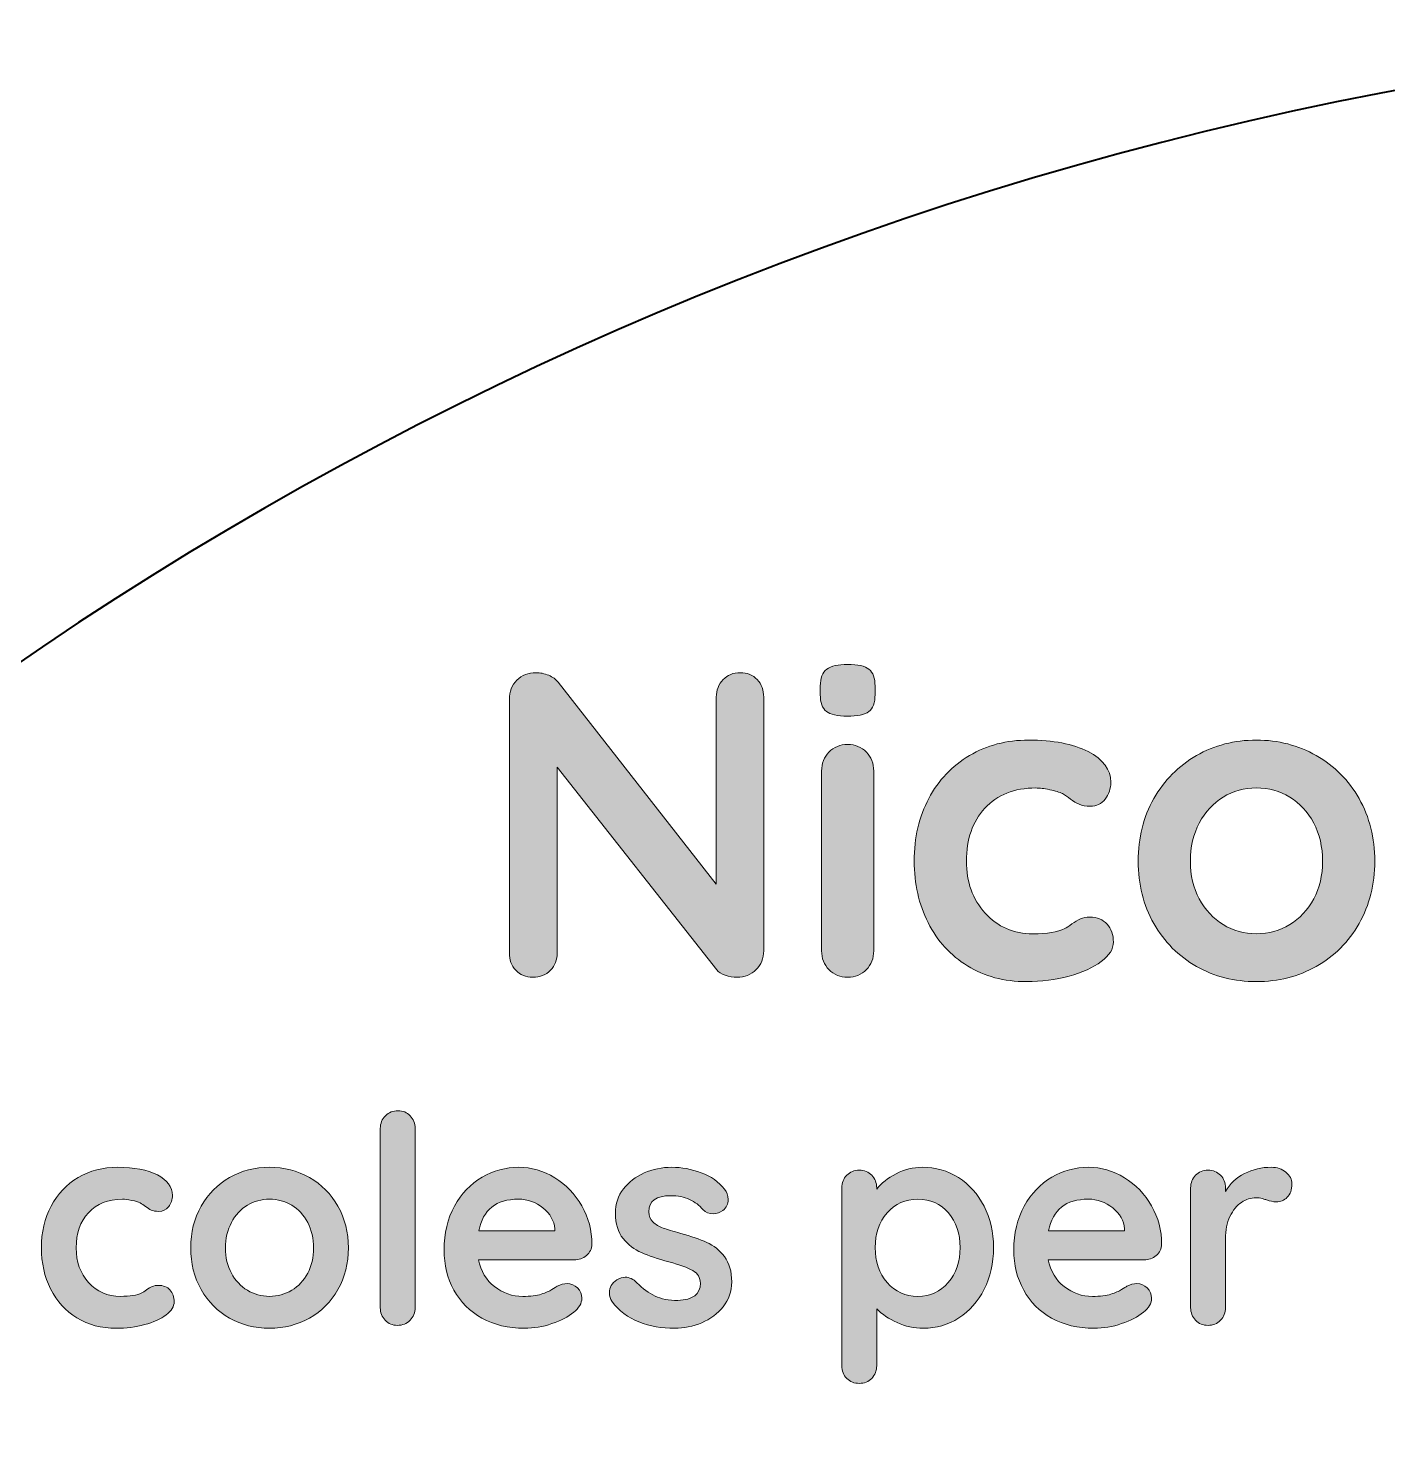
# Model space of a CAD drawing. Header units: inches. Extents: x 8 to 202, y -198 to -4.
# Drawn here: x 50.25 to 86.64, y -42.03 to -4.12 of the extents above; entities that cross this region are included whole.
import ezdxf

# ---------------------------------------------------------------- set-up
doc = ezdxf.new("R2010")
doc.units = ezdxf.units.IN
doc.header["$MEASUREMENT"] = 0
doc.layers.add('Layer 1', color=7, linetype='Continuous')
doc.layers.add('Layer 2', color=7, linetype='Continuous')

# ---------------------------------------------------------------- blocks, each defined once
blk = doc.blocks.new('block 6')
at = {"layer": 'Layer 2', "true_color": 0xffffff}
h = blk.add_hatch(color=7, dxfattribs=at)
h.dxf.hatch_style = 2
edge = h.paths.add_edge_path()
edge.add_spline(control_points=[(71.616, -22.39), (71.508, -22.305), (71.453, -22.153), (71.453, -21.936), (71.453, -21.936), (71.453, -21.715), (71.453, -21.715), (71.453, -21.497), (71.512, -21.346), (71.628, -21.261), (71.744, -21.175), (71.931, -21.133), (72.187, -21.133), (72.458, -21.133), (72.648, -21.175), (72.757, -21.261), (72.866, -21.346), (72.92, -21.497), (72.92, -21.715), (72.92, -21.715), (72.92, -21.936), (72.92, -21.936), (72.92, -22.161), (72.864, -22.314), (72.751, -22.396), (72.639, -22.477), (72.447, -22.518), (72.175, -22.518), (71.911, -22.518), (71.725, -22.475), (71.616, -22.39)], knot_values=[0, 0, 0, 0, 1, 1, 1, 2, 2, 2, 3, 3, 3, 4, 4, 4, 5, 5, 5, 6, 6, 6, 7, 7, 7, 8, 8, 8, 9, 9, 9, 10, 10, 10, 10], degree=3, periodic=1)
edge = h.paths.add_edge_path()
edge.add_spline(control_points=[(72.687, -29.299), (72.555, -29.435), (72.389, -29.503), (72.187, -29.503), (71.985, -29.503), (71.818, -29.435), (71.686, -29.299), (71.554, -29.164), (71.488, -28.995), (71.488, -28.793), (71.488, -28.793), (71.488, -23.985), (71.488, -23.985), (71.488, -23.783), (71.554, -23.614), (71.686, -23.478), (71.818, -23.343), (71.985, -23.275), (72.187, -23.275), (72.389, -23.275), (72.555, -23.343), (72.687, -23.478), (72.819, -23.614), (72.885, -23.783), (72.885, -23.985), (72.885, -23.985), (72.885, -28.793), (72.885, -28.793), (72.885, -28.995), (72.819, -29.164), (72.687, -29.299)], knot_values=[0, 0, 0, 0, 1, 1, 1, 2, 2, 2, 3, 3, 3, 4, 4, 4, 5, 5, 5, 6, 6, 6, 7, 7, 7, 8, 8, 8, 9, 9, 9, 10, 10, 10, 10], degree=3, periodic=1)
h = blk.add_hatch(color=7, dxfattribs=at)
h.dxf.hatch_style = 2
edge = h.paths.add_edge_path()
edge.add_spline(control_points=[(69.766, -21.54), (69.882, -21.664), (69.94, -21.82), (69.94, -22.006), (69.94, -22.006), (69.94, -28.793), (69.94, -28.793), (69.94, -28.995), (69.872, -29.164), (69.736, -29.299), (69.601, -29.435), (69.432, -29.503), (69.23, -29.503), (69.121, -29.503), (69.015, -29.486), (68.91, -29.451), (68.805, -29.416), (68.729, -29.367), (68.683, -29.305), (68.683, -29.305), (64.41, -23.88), (64.41, -23.88), (64.41, -23.88), (64.41, -28.851), (64.41, -28.851), (64.41, -29.037), (64.35, -29.193), (64.23, -29.317), (64.109, -29.441), (63.952, -29.503), (63.758, -29.503), (63.572, -29.503), (63.421, -29.441), (63.304, -29.317), (63.188, -29.193), (63.13, -29.037), (63.13, -28.851), (63.13, -28.851), (63.13, -22.064), (63.13, -22.064), (63.13, -21.862), (63.198, -21.693), (63.334, -21.558), (63.469, -21.422), (63.638, -21.354), (63.84, -21.354), (63.956, -21.354), (64.071, -21.377), (64.183, -21.424), (64.296, -21.47), (64.379, -21.532), (64.434, -21.61), (64.434, -21.61), (68.671, -27.012), (68.671, -27.012), (68.671, -27.012), (68.671, -22.006), (68.671, -22.006), (68.671, -21.82), (68.731, -21.664), (68.852, -21.54), (68.972, -21.416), (69.125, -21.354), (69.312, -21.354), (69.498, -21.354), (69.649, -21.416), (69.766, -21.54)], knot_values=[0, 0, 0, 0, 1, 1, 1, 2, 2, 2, 3, 3, 3, 4, 4, 4, 5, 5, 5, 6, 6, 6, 7, 7, 7, 8, 8, 8, 9, 9, 9, 10, 10, 10, 11, 11, 11, 12, 12, 12, 13, 13, 13, 14, 14, 14, 15, 15, 15, 16, 16, 16, 17, 17, 17, 18, 18, 18, 19, 19, 19, 20, 20, 20, 21, 21, 21, 22, 22, 22, 22], degree=3, periodic=1)
h = blk.add_hatch(color=7, dxfattribs=at)
h.dxf.hatch_style = 2
edge = h.paths.add_edge_path()
edge.add_spline(control_points=[(78.624, -23.467), (79.028, -23.672), (79.23, -23.946), (79.23, -24.287), (79.23, -24.458), (79.179, -24.608), (79.079, -24.736), (78.978, -24.864), (78.846, -24.928), (78.683, -24.928), (78.559, -24.928), (78.458, -24.91), (78.38, -24.875), (78.302, -24.841), (78.227, -24.794), (78.153, -24.736), (78.079, -24.677), (78.007, -24.629), (77.938, -24.59), (77.86, -24.551), (77.745, -24.517), (77.594, -24.485), (77.443, -24.454), (77.321, -24.439), (77.227, -24.439), (76.645, -24.439), (76.189, -24.619), (75.86, -24.98), (75.53, -25.341), (75.365, -25.813), (75.365, -26.395), (75.365, -26.953), (75.532, -27.417), (75.865, -27.786), (76.199, -28.155), (76.626, -28.339), (77.146, -28.339), (77.526, -28.339), (77.81, -28.292), (77.996, -28.199), (78.042, -28.176), (78.107, -28.135), (78.188, -28.077), (78.269, -28.019), (78.345, -27.974), (78.415, -27.943), (78.485, -27.912), (78.57, -27.896), (78.671, -27.896), (78.865, -27.896), (79.018, -27.959), (79.131, -28.083), (79.243, -28.207), (79.3, -28.366), (79.3, -28.56), (79.3, -28.746), (79.191, -28.921), (78.974, -29.084), (78.756, -29.247), (78.469, -29.377), (78.112, -29.474), (77.755, -29.571), (77.375, -29.619), (76.971, -29.619), (76.374, -29.619), (75.848, -29.48), (75.394, -29.2), (74.94, -28.921), (74.589, -28.535), (74.34, -28.042), (74.092, -27.549), (73.968, -27), (73.968, -26.395), (73.968, -25.766), (74.098, -25.207), (74.358, -24.718), (74.618, -24.229), (74.981, -23.847), (75.446, -23.572), (75.912, -23.296), (76.44, -23.158), (77.03, -23.158), (77.689, -23.158), (78.221, -23.261), (78.624, -23.467)], knot_values=[0, 0, 0, 0, 1, 1, 1, 2, 2, 2, 3, 3, 3, 4, 4, 4, 5, 5, 5, 6, 6, 6, 7, 7, 7, 8, 8, 8, 9, 9, 9, 10, 10, 10, 11, 11, 11, 12, 12, 12, 13, 13, 13, 14, 14, 14, 15, 15, 15, 16, 16, 16, 17, 17, 17, 18, 18, 18, 19, 19, 19, 20, 20, 20, 21, 21, 21, 22, 22, 22, 23, 23, 23, 24, 24, 24, 25, 25, 25, 26, 26, 26, 27, 27, 27, 28, 28, 28, 28], degree=3, periodic=1)
h = blk.add_hatch(color=7, dxfattribs=at)
h.dxf.hatch_style = 2
edge = h.paths.add_edge_path()
edge.add_spline(control_points=[(85.877, -28.065), (85.598, -28.558), (85.215, -28.94), (84.731, -29.212), (84.246, -29.484), (83.712, -29.619), (83.13, -29.619), (82.54, -29.619), (82.004, -29.484), (81.523, -29.212), (81.042, -28.94), (80.662, -28.558), (80.382, -28.065), (80.103, -27.572), (79.963, -27.016), (79.963, -26.395), (79.963, -25.774), (80.103, -25.217), (80.382, -24.724), (80.662, -24.231), (81.042, -23.847), (81.523, -23.572), (82.004, -23.296), (82.54, -23.158), (83.13, -23.158), (83.712, -23.158), (84.246, -23.296), (84.731, -23.572), (85.215, -23.847), (85.598, -24.231), (85.877, -24.724), (86.157, -25.217), (86.296, -25.774), (86.296, -26.395), (86.296, -27.016), (86.157, -27.572), (85.877, -28.065)], knot_values=[0, 0, 0, 0, 1, 1, 1, 2, 2, 2, 3, 3, 3, 4, 4, 4, 5, 5, 5, 6, 6, 6, 7, 7, 7, 8, 8, 8, 9, 9, 9, 10, 10, 10, 11, 11, 11, 12, 12, 12, 12], degree=3, periodic=1)
edge = h.paths.add_edge_path()
edge.add_spline(control_points=[(84.661, -25.376), (84.502, -25.077), (84.288, -24.846), (84.02, -24.683), (83.753, -24.52), (83.456, -24.439), (83.13, -24.439), (82.804, -24.439), (82.507, -24.52), (82.239, -24.683), (81.972, -24.846), (81.758, -25.077), (81.599, -25.376), (81.44, -25.675), (81.36, -26.014), (81.36, -26.395), (81.36, -26.775), (81.44, -27.113), (81.599, -27.407), (81.758, -27.703), (81.972, -27.931), (82.239, -28.094), (82.507, -28.257), (82.804, -28.339), (83.13, -28.339), (83.456, -28.339), (83.753, -28.257), (84.02, -28.094), (84.288, -27.931), (84.502, -27.703), (84.661, -27.407), (84.82, -27.113), (84.899, -26.775), (84.899, -26.395), (84.899, -26.014), (84.82, -25.675), (84.661, -25.376)], knot_values=[0, 0, 0, 0, 1, 1, 1, 2, 2, 2, 3, 3, 3, 4, 4, 4, 5, 5, 5, 6, 6, 6, 7, 7, 7, 8, 8, 8, 9, 9, 9, 10, 10, 10, 11, 11, 11, 12, 12, 12, 12], degree=3, periodic=1)
h = blk.add_hatch(color=7, dxfattribs=at)
h.dxf.hatch_style = 2
edge = h.paths.add_edge_path()
edge.add_spline(control_points=[(60.472, -38.68), (60.381, -38.771), (60.269, -38.816), (60.134, -38.816), (60.005, -38.816), (59.896, -38.771), (59.808, -38.68), (59.72, -38.59), (59.676, -38.477), (59.676, -38.343), (59.676, -38.343), (59.676, -33.546), (59.676, -33.546), (59.676, -33.412), (59.721, -33.299), (59.812, -33.209), (59.902, -33.118), (60.015, -33.073), (60.15, -33.073), (60.279, -33.073), (60.388, -33.118), (60.476, -33.209), (60.563, -33.299), (60.607, -33.412), (60.607, -33.546), (60.607, -33.546), (60.607, -38.343), (60.607, -38.343), (60.607, -38.477), (60.562, -38.59), (60.472, -38.68)], knot_values=[0, 0, 0, 0, 1, 1, 1, 2, 2, 2, 3, 3, 3, 4, 4, 4, 5, 5, 5, 6, 6, 6, 7, 7, 7, 8, 8, 8, 9, 9, 9, 10, 10, 10, 10], degree=3, periodic=1)
h = blk.add_hatch(color=7, dxfattribs=at)
h.dxf.hatch_style = 2
edge = h.paths.add_edge_path()
edge.add_spline(control_points=[(53.708, -34.792), (53.977, -34.929), (54.111, -35.112), (54.111, -35.339), (54.111, -35.453), (54.078, -35.553), (54.011, -35.638), (53.943, -35.723), (53.855, -35.766), (53.747, -35.766), (53.664, -35.766), (53.597, -35.754), (53.545, -35.731), (53.493, -35.708), (53.443, -35.677), (53.394, -35.638), (53.344, -35.599), (53.296, -35.567), (53.25, -35.541), (53.198, -35.515), (53.122, -35.492), (53.021, -35.471), (52.92, -35.451), (52.839, -35.44), (52.777, -35.44), (52.389, -35.44), (52.085, -35.56), (51.865, -35.801), (51.645, -36.042), (51.535, -36.356), (51.535, -36.744), (51.535, -37.117), (51.646, -37.426), (51.868, -37.671), (52.091, -37.917), (52.376, -38.04), (52.722, -38.04), (52.976, -38.04), (53.165, -38.009), (53.289, -37.947), (53.32, -37.932), (53.362, -37.904), (53.417, -37.866), (53.471, -37.827), (53.522, -37.797), (53.568, -37.776), (53.615, -37.756), (53.672, -37.745), (53.739, -37.745), (53.868, -37.745), (53.971, -37.787), (54.045, -37.869), (54.12, -37.952), (54.158, -38.058), (54.158, -38.188), (54.158, -38.312), (54.086, -38.428), (53.941, -38.537), (53.796, -38.646), (53.604, -38.732), (53.366, -38.797), (53.128, -38.862), (52.875, -38.894), (52.606, -38.894), (52.207, -38.894), (51.857, -38.801), (51.554, -38.615), (51.251, -38.428), (51.017, -38.171), (50.852, -37.842), (50.686, -37.514), (50.603, -37.148), (50.603, -36.744), (50.603, -36.325), (50.69, -35.952), (50.863, -35.626), (51.037, -35.301), (51.279, -35.046), (51.589, -34.862), (51.9, -34.678), (52.251, -34.586), (52.645, -34.586), (53.084, -34.586), (53.439, -34.655), (53.708, -34.792)], knot_values=[0, 0, 0, 0, 1, 1, 1, 2, 2, 2, 3, 3, 3, 4, 4, 4, 5, 5, 5, 6, 6, 6, 7, 7, 7, 8, 8, 8, 9, 9, 9, 10, 10, 10, 11, 11, 11, 12, 12, 12, 13, 13, 13, 14, 14, 14, 15, 15, 15, 16, 16, 16, 17, 17, 17, 18, 18, 18, 19, 19, 19, 20, 20, 20, 21, 21, 21, 22, 22, 22, 23, 23, 23, 24, 24, 24, 25, 25, 25, 26, 26, 26, 27, 27, 27, 28, 28, 28, 28], degree=3, periodic=1)
h = blk.add_hatch(color=7, dxfattribs=at)
h.dxf.hatch_style = 2
edge = h.paths.add_edge_path()
edge.add_spline(control_points=[(58.543, -37.858), (58.357, -38.186), (58.102, -38.441), (57.779, -38.622), (57.455, -38.803), (57.1, -38.894), (56.711, -38.894), (56.318, -38.894), (55.961, -38.803), (55.64, -38.622), (55.32, -38.441), (55.066, -38.186), (54.88, -37.858), (54.694, -37.529), (54.6, -37.158), (54.6, -36.744), (54.6, -36.33), (54.694, -35.959), (54.88, -35.63), (55.066, -35.302), (55.32, -35.046), (55.64, -34.862), (55.961, -34.678), (56.318, -34.586), (56.711, -34.586), (57.1, -34.586), (57.455, -34.678), (57.779, -34.862), (58.102, -35.046), (58.357, -35.302), (58.543, -35.63), (58.729, -35.959), (58.822, -36.33), (58.822, -36.744), (58.822, -37.158), (58.729, -37.529), (58.543, -37.858)], knot_values=[0, 0, 0, 0, 1, 1, 1, 2, 2, 2, 3, 3, 3, 4, 4, 4, 5, 5, 5, 6, 6, 6, 7, 7, 7, 8, 8, 8, 9, 9, 9, 10, 10, 10, 11, 11, 11, 12, 12, 12, 12], degree=3, periodic=1)
edge = h.paths.add_edge_path()
edge.add_spline(control_points=[(57.732, -36.065), (57.626, -35.866), (57.484, -35.712), (57.305, -35.603), (57.127, -35.494), (56.929, -35.44), (56.711, -35.44), (56.494, -35.44), (56.296, -35.494), (56.118, -35.603), (55.939, -35.712), (55.797, -35.866), (55.691, -36.065), (55.585, -36.264), (55.532, -36.491), (55.532, -36.744), (55.532, -36.998), (55.585, -37.223), (55.691, -37.419), (55.797, -37.616), (55.939, -37.768), (56.118, -37.877), (56.296, -37.986), (56.494, -38.04), (56.711, -38.04), (56.929, -38.04), (57.127, -37.986), (57.305, -37.877), (57.484, -37.768), (57.626, -37.616), (57.732, -37.419), (57.838, -37.223), (57.891, -36.998), (57.891, -36.744), (57.891, -36.491), (57.838, -36.264), (57.732, -36.065)], knot_values=[0, 0, 0, 0, 1, 1, 1, 2, 2, 2, 3, 3, 3, 4, 4, 4, 5, 5, 5, 6, 6, 6, 7, 7, 7, 8, 8, 8, 9, 9, 9, 10, 10, 10, 11, 11, 11, 12, 12, 12, 12], degree=3, periodic=1)
h = blk.add_hatch(color=7, dxfattribs=at)
h.dxf.hatch_style = 2
edge = h.paths.add_edge_path()
edge.add_spline(control_points=[(65.194, -36.946), (65.101, -37.023), (64.993, -37.062), (64.868, -37.062), (64.868, -37.062), (62.307, -37.062), (62.307, -37.062), (62.369, -37.368), (62.512, -37.607), (62.734, -37.78), (62.957, -37.954), (63.208, -38.04), (63.487, -38.04), (63.699, -38.04), (63.864, -38.021), (63.984, -37.982), (64.103, -37.943), (64.197, -37.902), (64.267, -37.858), (64.337, -37.814), (64.385, -37.784), (64.411, -37.768), (64.504, -37.722), (64.592, -37.699), (64.674, -37.699), (64.783, -37.699), (64.876, -37.737), (64.954, -37.815), (65.031, -37.893), (65.07, -37.983), (65.07, -38.087), (65.07, -38.226), (64.998, -38.353), (64.853, -38.467), (64.708, -38.586), (64.514, -38.687), (64.271, -38.77), (64.028, -38.852), (63.782, -38.894), (63.533, -38.894), (63.099, -38.894), (62.72, -38.803), (62.397, -38.622), (62.073, -38.441), (61.823, -38.191), (61.648, -37.873), (61.472, -37.555), (61.384, -37.197), (61.384, -36.798), (61.384, -36.353), (61.477, -35.963), (61.663, -35.626), (61.849, -35.29), (62.095, -35.033), (62.4, -34.854), (62.706, -34.676), (63.032, -34.586), (63.378, -34.586), (63.72, -34.586), (64.042, -34.68), (64.345, -34.866), (64.647, -35.052), (64.889, -35.303), (65.07, -35.619), (65.251, -35.934), (65.342, -36.276), (65.342, -36.643), (65.337, -36.767), (65.287, -36.868), (65.194, -36.946)], knot_values=[0, 0, 0, 0, 1, 1, 1, 2, 2, 2, 3, 3, 3, 4, 4, 4, 5, 5, 5, 6, 6, 6, 7, 7, 7, 8, 8, 8, 9, 9, 9, 10, 10, 10, 11, 11, 11, 12, 12, 12, 13, 13, 13, 14, 14, 14, 15, 15, 15, 16, 16, 16, 17, 17, 17, 18, 18, 18, 19, 19, 19, 20, 20, 20, 21, 21, 21, 22, 22, 22, 23, 23, 23, 23], degree=3, periodic=1)
edge = h.paths.add_edge_path()
edge.add_spline(control_points=[(62.315, -36.286), (62.315, -36.286), (64.348, -36.286), (64.348, -36.286), (64.348, -36.286), (64.348, -36.232), (64.348, -36.232), (64.328, -36.015), (64.222, -35.828), (64.03, -35.673), (63.839, -35.518), (63.621, -35.44), (63.378, -35.44), (62.778, -35.44), (62.424, -35.722), (62.315, -36.286)], knot_values=[0, 0, 0, 0, 1, 1, 1, 2, 2, 2, 3, 3, 3, 4, 4, 4, 5, 5, 5, 5], degree=3, periodic=1)
h = blk.add_hatch(color=7, dxfattribs=at)
h.dxf.hatch_style = 2
edge = h.paths.add_edge_path()
edge.add_spline(control_points=[(65.807, -37.939), (65.807, -37.805), (65.875, -37.691), (66.009, -37.598), (66.082, -37.551), (66.157, -37.528), (66.234, -37.528), (66.343, -37.528), (66.446, -37.577), (66.545, -37.675), (66.7, -37.836), (66.862, -37.955), (67.03, -38.032), (67.198, -38.11), (67.401, -38.149), (67.639, -38.149), (68.043, -38.133), (68.244, -37.981), (68.244, -37.691), (68.244, -37.541), (68.176, -37.427), (68.039, -37.349), (67.902, -37.272), (67.688, -37.194), (67.398, -37.117), (67.098, -37.034), (66.854, -36.951), (66.665, -36.868), (66.476, -36.786), (66.313, -36.66), (66.176, -36.492), (66.039, -36.324), (65.97, -36.097), (65.97, -35.813), (65.97, -35.564), (66.041, -35.348), (66.184, -35.165), (66.326, -34.981), (66.512, -34.839), (66.743, -34.738), (66.973, -34.637), (67.217, -34.586), (67.476, -34.586), (67.74, -34.586), (68.004, -34.636), (68.268, -34.734), (68.532, -34.832), (68.738, -34.977), (68.889, -35.169), (68.956, -35.251), (68.989, -35.344), (68.989, -35.448), (68.989, -35.567), (68.94, -35.665), (68.842, -35.743), (68.769, -35.8), (68.687, -35.828), (68.594, -35.828), (68.48, -35.828), (68.387, -35.792), (68.314, -35.72), (68.221, -35.606), (68.101, -35.515), (67.953, -35.448), (67.806, -35.381), (67.639, -35.347), (67.453, -35.347), (67.059, -35.347), (66.863, -35.489), (66.863, -35.774), (66.863, -35.888), (66.899, -35.98), (66.972, -36.049), (67.044, -36.119), (67.136, -36.174), (67.247, -36.212), (67.358, -36.251), (67.515, -36.299), (67.717, -36.356), (67.996, -36.434), (68.229, -36.514), (68.415, -36.597), (68.601, -36.679), (68.759, -36.806), (68.889, -36.977), (69.018, -37.148), (69.083, -37.373), (69.083, -37.652), (69.083, -37.906), (69.008, -38.127), (68.857, -38.316), (68.707, -38.505), (68.515, -38.648), (68.279, -38.746), (68.044, -38.845), (67.802, -38.894), (67.554, -38.894), (67.212, -38.894), (66.894, -38.837), (66.599, -38.723), (66.304, -38.609), (66.063, -38.426), (65.877, -38.172), (65.831, -38.11), (65.807, -38.032), (65.807, -37.939)], knot_values=[0, 0, 0, 0, 1, 1, 1, 2, 2, 2, 3, 3, 3, 4, 4, 4, 5, 5, 5, 6, 6, 6, 7, 7, 7, 8, 8, 8, 9, 9, 9, 10, 10, 10, 11, 11, 11, 12, 12, 12, 13, 13, 13, 14, 14, 14, 15, 15, 15, 16, 16, 16, 17, 17, 17, 18, 18, 18, 19, 19, 19, 20, 20, 20, 21, 21, 21, 22, 22, 22, 23, 23, 23, 24, 24, 24, 25, 25, 25, 26, 26, 26, 27, 27, 27, 28, 28, 28, 29, 29, 29, 30, 30, 30, 31, 31, 31, 32, 32, 32, 33, 33, 33, 34, 34, 34, 35, 35, 35, 35], degree=3, periodic=1)
h = blk.add_hatch(color=7, dxfattribs=at)
h.dxf.hatch_style = 2
edge = h.paths.add_edge_path()
edge.add_spline(control_points=[(75.152, -34.862), (75.442, -35.046), (75.67, -35.301), (75.839, -35.626), (76.007, -35.952), (76.091, -36.322), (76.091, -36.736), (76.091, -37.15), (76.008, -37.521), (75.843, -37.85), (75.677, -38.179), (75.451, -38.435), (75.164, -38.618), (74.876, -38.802), (74.559, -38.894), (74.213, -38.894), (73.964, -38.894), (73.73, -38.843), (73.51, -38.743), (73.29, -38.642), (73.108, -38.519), (72.963, -38.374), (72.963, -38.374), (72.963, -39.895), (72.963, -39.895), (72.963, -40.03), (72.919, -40.142), (72.831, -40.233), (72.743, -40.323), (72.632, -40.368), (72.498, -40.368), (72.363, -40.368), (72.252, -40.324), (72.164, -40.236), (72.076, -40.148), (72.032, -40.035), (72.032, -39.895), (72.032, -39.895), (72.032, -35.137), (72.032, -35.137), (72.032, -35.003), (72.076, -34.89), (72.164, -34.8), (72.252, -34.709), (72.363, -34.664), (72.498, -34.664), (72.632, -34.664), (72.743, -34.709), (72.831, -34.8), (72.919, -34.89), (72.963, -35.003), (72.963, -35.137), (72.963, -35.137), (72.963, -35.169), (72.963, -35.169), (73.087, -35.013), (73.261, -34.877), (73.483, -34.761), (73.706, -34.645), (73.938, -34.586), (74.182, -34.586), (74.539, -34.586), (74.862, -34.678), (75.152, -34.862)], knot_values=[0, 0, 0, 0, 1, 1, 1, 2, 2, 2, 3, 3, 3, 4, 4, 4, 5, 5, 5, 6, 6, 6, 7, 7, 7, 8, 8, 8, 9, 9, 9, 10, 10, 10, 11, 11, 11, 12, 12, 12, 13, 13, 13, 14, 14, 14, 15, 15, 15, 16, 16, 16, 17, 17, 17, 18, 18, 18, 19, 19, 19, 20, 20, 20, 21, 21, 21, 21], degree=3, periodic=1)
edge = h.paths.add_edge_path()
edge.add_spline(control_points=[(74.88, -37.668), (75.092, -37.419), (75.198, -37.109), (75.198, -36.736), (75.198, -36.364), (75.094, -36.055), (74.884, -35.809), (74.675, -35.563), (74.402, -35.44), (74.065, -35.44), (73.729, -35.44), (73.455, -35.563), (73.243, -35.809), (73.03, -36.055), (72.924, -36.364), (72.924, -36.736), (72.924, -37.109), (73.03, -37.419), (73.243, -37.668), (73.455, -37.916), (73.729, -38.04), (74.065, -38.04), (74.396, -38.04), (74.668, -37.916), (74.88, -37.668)], knot_values=[0, 0, 0, 0, 1, 1, 1, 2, 2, 2, 3, 3, 3, 4, 4, 4, 5, 5, 5, 6, 6, 6, 7, 7, 7, 8, 8, 8, 8], degree=3, periodic=1)
h = blk.add_hatch(color=7, dxfattribs=at)
h.dxf.hatch_style = 2
edge = h.paths.add_edge_path()
edge.add_spline(control_points=[(80.445, -36.946), (80.352, -37.023), (80.243, -37.062), (80.119, -37.062), (80.119, -37.062), (77.558, -37.062), (77.558, -37.062), (77.62, -37.368), (77.762, -37.607), (77.985, -37.78), (78.207, -37.954), (78.458, -38.04), (78.737, -38.04), (78.949, -38.04), (79.115, -38.021), (79.234, -37.982), (79.353, -37.943), (79.448, -37.902), (79.517, -37.858), (79.587, -37.814), (79.635, -37.784), (79.661, -37.768), (79.754, -37.722), (79.842, -37.699), (79.925, -37.699), (80.033, -37.699), (80.127, -37.737), (80.204, -37.815), (80.282, -37.893), (80.321, -37.983), (80.321, -38.087), (80.321, -38.226), (80.248, -38.353), (80.103, -38.467), (79.958, -38.586), (79.764, -38.687), (79.521, -38.77), (79.278, -38.852), (79.032, -38.894), (78.784, -38.894), (78.349, -38.894), (77.97, -38.803), (77.647, -38.622), (77.323, -38.441), (77.074, -38.191), (76.898, -37.873), (76.722, -37.555), (76.634, -37.197), (76.634, -36.798), (76.634, -36.353), (76.727, -35.963), (76.913, -35.626), (77.1, -35.29), (77.345, -35.033), (77.651, -34.854), (77.956, -34.676), (78.282, -34.586), (78.629, -34.586), (78.97, -34.586), (79.292, -34.68), (79.595, -34.866), (79.898, -35.052), (80.139, -35.303), (80.321, -35.619), (80.502, -35.934), (80.592, -36.276), (80.592, -36.643), (80.587, -36.767), (80.538, -36.868), (80.445, -36.946)], knot_values=[0, 0, 0, 0, 1, 1, 1, 2, 2, 2, 3, 3, 3, 4, 4, 4, 5, 5, 5, 6, 6, 6, 7, 7, 7, 8, 8, 8, 9, 9, 9, 10, 10, 10, 11, 11, 11, 12, 12, 12, 13, 13, 13, 14, 14, 14, 15, 15, 15, 16, 16, 16, 17, 17, 17, 18, 18, 18, 19, 19, 19, 20, 20, 20, 21, 21, 21, 22, 22, 22, 23, 23, 23, 23], degree=3, periodic=1)
edge = h.paths.add_edge_path()
edge.add_spline(control_points=[(77.565, -36.286), (77.565, -36.286), (79.599, -36.286), (79.599, -36.286), (79.599, -36.286), (79.599, -36.232), (79.599, -36.232), (79.578, -36.015), (79.472, -35.828), (79.281, -35.673), (79.089, -35.518), (78.872, -35.44), (78.629, -35.44), (78.028, -35.44), (77.674, -35.722), (77.565, -36.286)], knot_values=[0, 0, 0, 0, 1, 1, 1, 2, 2, 2, 3, 3, 3, 4, 4, 4, 5, 5, 5, 5], degree=3, periodic=1)
h = blk.add_hatch(color=7, dxfattribs=at)
h.dxf.hatch_style = 2
edge = h.paths.add_edge_path()
edge.add_spline(control_points=[(83.918, -34.718), (84.024, -34.806), (84.077, -34.91), (84.077, -35.029), (84.077, -35.189), (84.035, -35.309), (83.953, -35.39), (83.87, -35.47), (83.772, -35.51), (83.658, -35.51), (83.58, -35.51), (83.492, -35.492), (83.394, -35.456), (83.378, -35.451), (83.343, -35.44), (83.289, -35.425), (83.235, -35.409), (83.177, -35.401), (83.114, -35.401), (82.98, -35.401), (82.851, -35.443), (82.726, -35.525), (82.602, -35.608), (82.5, -35.734), (82.42, -35.902), (82.34, -36.07), (82.3, -36.271), (82.3, -36.503), (82.3, -36.503), (82.3, -38.343), (82.3, -38.343), (82.3, -38.477), (82.256, -38.59), (82.168, -38.68), (82.08, -38.771), (81.968, -38.816), (81.834, -38.816), (81.699, -38.816), (81.588, -38.771), (81.5, -38.68), (81.412, -38.59), (81.368, -38.477), (81.368, -38.343), (81.368, -38.343), (81.368, -35.137), (81.368, -35.137), (81.368, -35.003), (81.412, -34.89), (81.5, -34.8), (81.588, -34.709), (81.699, -34.664), (81.834, -34.664), (81.968, -34.664), (82.08, -34.709), (82.168, -34.8), (82.256, -34.89), (82.3, -35.003), (82.3, -35.137), (82.3, -35.137), (82.3, -35.238), (82.3, -35.238), (82.419, -35.026), (82.589, -34.865), (82.812, -34.753), (83.034, -34.642), (83.272, -34.586), (83.526, -34.586), (83.681, -34.586), (83.812, -34.63), (83.918, -34.718)], knot_values=[0, 0, 0, 0, 1, 1, 1, 2, 2, 2, 3, 3, 3, 4, 4, 4, 5, 5, 5, 6, 6, 6, 7, 7, 7, 8, 8, 8, 9, 9, 9, 10, 10, 10, 11, 11, 11, 12, 12, 12, 13, 13, 13, 14, 14, 14, 15, 15, 15, 16, 16, 16, 17, 17, 17, 18, 18, 18, 19, 19, 19, 20, 20, 20, 21, 21, 21, 22, 22, 22, 23, 23, 23, 23], degree=3, periodic=1)
at = {"layer": 'Layer 2', "lineweight": 0}
for points, knots in [([(71.616, -22.39), (71.508, -22.305), (71.453, -22.153), (71.453, -21.936), (71.453, -21.936), (71.453, -21.715), (71.453, -21.715), (71.453, -21.497), (71.512, -21.346), (71.628, -21.261), (71.744, -21.175), (71.931, -21.133), (72.187, -21.133), (72.458, -21.133), (72.648, -21.175), (72.757, -21.261), (72.866, -21.346), (72.92, -21.497), (72.92, -21.715), (72.92, -21.715), (72.92, -21.936), (72.92, -21.936), (72.92, -22.161), (72.864, -22.314), (72.751, -22.396), (72.639, -22.477), (72.447, -22.518), (72.175, -22.518), (71.911, -22.518), (71.725, -22.475), (71.616, -22.39)], [0, 0, 0, 0, 1, 1, 1, 2, 2, 2, 3, 3, 3, 4, 4, 4, 5, 5, 5, 6, 6, 6, 7, 7, 7, 8, 8, 8, 9, 9, 9, 10, 10, 10, 10]), ([(69.766, -21.54), (69.882, -21.664), (69.94, -21.82), (69.94, -22.006), (69.94, -22.006), (69.94, -28.793), (69.94, -28.793), (69.94, -28.995), (69.872, -29.164), (69.736, -29.299), (69.601, -29.435), (69.432, -29.503), (69.23, -29.503), (69.121, -29.503), (69.015, -29.486), (68.91, -29.451), (68.805, -29.416), (68.729, -29.367), (68.683, -29.305), (68.683, -29.305), (64.41, -23.88), (64.41, -23.88), (64.41, -23.88), (64.41, -28.851), (64.41, -28.851), (64.41, -29.037), (64.35, -29.193), (64.23, -29.317), (64.109, -29.441), (63.952, -29.503), (63.758, -29.503), (63.572, -29.503), (63.421, -29.441), (63.304, -29.317), (63.188, -29.193), (63.13, -29.037), (63.13, -28.851), (63.13, -28.851), (63.13, -22.064), (63.13, -22.064), (63.13, -21.862), (63.198, -21.693), (63.334, -21.558), (63.469, -21.422), (63.638, -21.354), (63.84, -21.354), (63.956, -21.354), (64.071, -21.377), (64.183, -21.424), (64.296, -21.47), (64.379, -21.532), (64.434, -21.61), (64.434, -21.61), (68.671, -27.012), (68.671, -27.012), (68.671, -27.012), (68.671, -22.006), (68.671, -22.006), (68.671, -21.82), (68.731, -21.664), (68.852, -21.54), (68.972, -21.416), (69.125, -21.354), (69.312, -21.354), (69.498, -21.354), (69.649, -21.416), (69.766, -21.54)], [0, 0, 0, 0, 1, 1, 1, 2, 2, 2, 3, 3, 3, 4, 4, 4, 5, 5, 5, 6, 6, 6, 7, 7, 7, 8, 8, 8, 9, 9, 9, 10, 10, 10, 11, 11, 11, 12, 12, 12, 13, 13, 13, 14, 14, 14, 15, 15, 15, 16, 16, 16, 17, 17, 17, 18, 18, 18, 19, 19, 19, 20, 20, 20, 21, 21, 21, 22, 22, 22, 22]), ([(72.687, -29.299), (72.555, -29.435), (72.389, -29.503), (72.187, -29.503), (71.985, -29.503), (71.818, -29.435), (71.686, -29.299), (71.554, -29.164), (71.488, -28.995), (71.488, -28.793), (71.488, -28.793), (71.488, -23.985), (71.488, -23.985), (71.488, -23.783), (71.554, -23.614), (71.686, -23.478), (71.818, -23.343), (71.985, -23.275), (72.187, -23.275), (72.389, -23.275), (72.555, -23.343), (72.687, -23.478), (72.819, -23.614), (72.885, -23.783), (72.885, -23.985), (72.885, -23.985), (72.885, -28.793), (72.885, -28.793), (72.885, -28.995), (72.819, -29.164), (72.687, -29.299)], [0, 0, 0, 0, 1, 1, 1, 2, 2, 2, 3, 3, 3, 4, 4, 4, 5, 5, 5, 6, 6, 6, 7, 7, 7, 8, 8, 8, 9, 9, 9, 10, 10, 10, 10]), ([(78.624, -23.467), (79.028, -23.672), (79.23, -23.946), (79.23, -24.287), (79.23, -24.458), (79.179, -24.608), (79.079, -24.736), (78.978, -24.864), (78.846, -24.928), (78.683, -24.928), (78.559, -24.928), (78.458, -24.91), (78.38, -24.875), (78.302, -24.841), (78.227, -24.794), (78.153, -24.736), (78.079, -24.677), (78.007, -24.629), (77.938, -24.59), (77.86, -24.551), (77.745, -24.517), (77.594, -24.485), (77.443, -24.454), (77.321, -24.439), (77.227, -24.439), (76.645, -24.439), (76.189, -24.619), (75.86, -24.98), (75.53, -25.341), (75.365, -25.813), (75.365, -26.395), (75.365, -26.953), (75.532, -27.417), (75.865, -27.786), (76.199, -28.155), (76.626, -28.339), (77.146, -28.339), (77.526, -28.339), (77.81, -28.292), (77.996, -28.199), (78.042, -28.176), (78.107, -28.135), (78.188, -28.077), (78.269, -28.019), (78.345, -27.974), (78.415, -27.943), (78.485, -27.912), (78.57, -27.896), (78.671, -27.896), (78.865, -27.896), (79.018, -27.959), (79.131, -28.083), (79.243, -28.207), (79.3, -28.366), (79.3, -28.56), (79.3, -28.746), (79.191, -28.921), (78.974, -29.084), (78.756, -29.247), (78.469, -29.377), (78.112, -29.474), (77.755, -29.571), (77.375, -29.619), (76.971, -29.619), (76.374, -29.619), (75.848, -29.48), (75.394, -29.2), (74.94, -28.921), (74.589, -28.535), (74.34, -28.042), (74.092, -27.549), (73.968, -27), (73.968, -26.395), (73.968, -25.766), (74.098, -25.207), (74.358, -24.718), (74.618, -24.229), (74.981, -23.847), (75.446, -23.572), (75.912, -23.296), (76.44, -23.158), (77.03, -23.158), (77.689, -23.158), (78.221, -23.261), (78.624, -23.467)], [0, 0, 0, 0, 1, 1, 1, 2, 2, 2, 3, 3, 3, 4, 4, 4, 5, 5, 5, 6, 6, 6, 7, 7, 7, 8, 8, 8, 9, 9, 9, 10, 10, 10, 11, 11, 11, 12, 12, 12, 13, 13, 13, 14, 14, 14, 15, 15, 15, 16, 16, 16, 17, 17, 17, 18, 18, 18, 19, 19, 19, 20, 20, 20, 21, 21, 21, 22, 22, 22, 23, 23, 23, 24, 24, 24, 25, 25, 25, 26, 26, 26, 27, 27, 27, 28, 28, 28, 28]), ([(85.877, -28.065), (85.598, -28.558), (85.215, -28.94), (84.731, -29.212), (84.246, -29.484), (83.712, -29.619), (83.13, -29.619), (82.54, -29.619), (82.004, -29.484), (81.523, -29.212), (81.042, -28.94), (80.662, -28.558), (80.382, -28.065), (80.103, -27.572), (79.963, -27.016), (79.963, -26.395), (79.963, -25.774), (80.103, -25.217), (80.382, -24.724), (80.662, -24.231), (81.042, -23.847), (81.523, -23.572), (82.004, -23.296), (82.54, -23.158), (83.13, -23.158), (83.712, -23.158), (84.246, -23.296), (84.731, -23.572), (85.215, -23.847), (85.598, -24.231), (85.877, -24.724), (86.157, -25.217), (86.296, -25.774), (86.296, -26.395), (86.296, -27.016), (86.157, -27.572), (85.877, -28.065)], [0, 0, 0, 0, 1, 1, 1, 2, 2, 2, 3, 3, 3, 4, 4, 4, 5, 5, 5, 6, 6, 6, 7, 7, 7, 8, 8, 8, 9, 9, 9, 10, 10, 10, 11, 11, 11, 12, 12, 12, 12]), ([(84.661, -25.376), (84.502, -25.077), (84.288, -24.846), (84.02, -24.683), (83.753, -24.52), (83.456, -24.439), (83.13, -24.439), (82.804, -24.439), (82.507, -24.52), (82.239, -24.683), (81.972, -24.846), (81.758, -25.077), (81.599, -25.376), (81.44, -25.675), (81.36, -26.014), (81.36, -26.395), (81.36, -26.775), (81.44, -27.113), (81.599, -27.407), (81.758, -27.703), (81.972, -27.931), (82.239, -28.094), (82.507, -28.257), (82.804, -28.339), (83.13, -28.339), (83.456, -28.339), (83.753, -28.257), (84.02, -28.094), (84.288, -27.931), (84.502, -27.703), (84.661, -27.407), (84.82, -27.113), (84.899, -26.775), (84.899, -26.395), (84.899, -26.014), (84.82, -25.675), (84.661, -25.376)], [0, 0, 0, 0, 1, 1, 1, 2, 2, 2, 3, 3, 3, 4, 4, 4, 5, 5, 5, 6, 6, 6, 7, 7, 7, 8, 8, 8, 9, 9, 9, 10, 10, 10, 11, 11, 11, 12, 12, 12, 12]), ([(60.472, -38.68), (60.381, -38.771), (60.269, -38.816), (60.134, -38.816), (60.005, -38.816), (59.896, -38.771), (59.808, -38.68), (59.72, -38.59), (59.676, -38.477), (59.676, -38.343), (59.676, -38.343), (59.676, -33.546), (59.676, -33.546), (59.676, -33.412), (59.721, -33.299), (59.812, -33.209), (59.902, -33.118), (60.015, -33.073), (60.15, -33.073), (60.279, -33.073), (60.388, -33.118), (60.476, -33.209), (60.563, -33.299), (60.607, -33.412), (60.607, -33.546), (60.607, -33.546), (60.607, -38.343), (60.607, -38.343), (60.607, -38.477), (60.562, -38.59), (60.472, -38.68)], [0, 0, 0, 0, 1, 1, 1, 2, 2, 2, 3, 3, 3, 4, 4, 4, 5, 5, 5, 6, 6, 6, 7, 7, 7, 8, 8, 8, 9, 9, 9, 10, 10, 10, 10]), ([(53.708, -34.792), (53.977, -34.929), (54.111, -35.112), (54.111, -35.339), (54.111, -35.453), (54.078, -35.553), (54.011, -35.638), (53.943, -35.723), (53.855, -35.766), (53.747, -35.766), (53.664, -35.766), (53.597, -35.754), (53.545, -35.731), (53.493, -35.708), (53.443, -35.677), (53.394, -35.638), (53.344, -35.599), (53.296, -35.567), (53.25, -35.541), (53.198, -35.515), (53.122, -35.492), (53.021, -35.471), (52.92, -35.451), (52.839, -35.44), (52.777, -35.44), (52.389, -35.44), (52.085, -35.56), (51.865, -35.801), (51.645, -36.042), (51.535, -36.356), (51.535, -36.744), (51.535, -37.117), (51.646, -37.426), (51.868, -37.671), (52.091, -37.917), (52.376, -38.04), (52.722, -38.04), (52.976, -38.04), (53.165, -38.009), (53.289, -37.947), (53.32, -37.932), (53.362, -37.904), (53.417, -37.866), (53.471, -37.827), (53.522, -37.797), (53.568, -37.776), (53.615, -37.756), (53.672, -37.745), (53.739, -37.745), (53.868, -37.745), (53.971, -37.787), (54.045, -37.869), (54.12, -37.952), (54.158, -38.058), (54.158, -38.188), (54.158, -38.312), (54.086, -38.428), (53.941, -38.537), (53.796, -38.646), (53.604, -38.732), (53.366, -38.797), (53.128, -38.862), (52.875, -38.894), (52.606, -38.894), (52.207, -38.894), (51.857, -38.801), (51.554, -38.615), (51.251, -38.428), (51.017, -38.171), (50.852, -37.842), (50.686, -37.514), (50.603, -37.148), (50.603, -36.744), (50.603, -36.325), (50.69, -35.952), (50.863, -35.626), (51.037, -35.301), (51.279, -35.046), (51.589, -34.862), (51.9, -34.678), (52.251, -34.586), (52.645, -34.586), (53.084, -34.586), (53.439, -34.655), (53.708, -34.792)], [0, 0, 0, 0, 1, 1, 1, 2, 2, 2, 3, 3, 3, 4, 4, 4, 5, 5, 5, 6, 6, 6, 7, 7, 7, 8, 8, 8, 9, 9, 9, 10, 10, 10, 11, 11, 11, 12, 12, 12, 13, 13, 13, 14, 14, 14, 15, 15, 15, 16, 16, 16, 17, 17, 17, 18, 18, 18, 19, 19, 19, 20, 20, 20, 21, 21, 21, 22, 22, 22, 23, 23, 23, 24, 24, 24, 25, 25, 25, 26, 26, 26, 27, 27, 27, 28, 28, 28, 28]), ([(58.543, -37.858), (58.357, -38.186), (58.102, -38.441), (57.779, -38.622), (57.455, -38.803), (57.1, -38.894), (56.711, -38.894), (56.318, -38.894), (55.961, -38.803), (55.64, -38.622), (55.32, -38.441), (55.066, -38.186), (54.88, -37.858), (54.694, -37.529), (54.6, -37.158), (54.6, -36.744), (54.6, -36.33), (54.694, -35.959), (54.88, -35.63), (55.066, -35.302), (55.32, -35.046), (55.64, -34.862), (55.961, -34.678), (56.318, -34.586), (56.711, -34.586), (57.1, -34.586), (57.455, -34.678), (57.779, -34.862), (58.102, -35.046), (58.357, -35.302), (58.543, -35.63), (58.729, -35.959), (58.822, -36.33), (58.822, -36.744), (58.822, -37.158), (58.729, -37.529), (58.543, -37.858)], [0, 0, 0, 0, 1, 1, 1, 2, 2, 2, 3, 3, 3, 4, 4, 4, 5, 5, 5, 6, 6, 6, 7, 7, 7, 8, 8, 8, 9, 9, 9, 10, 10, 10, 11, 11, 11, 12, 12, 12, 12]), ([(65.194, -36.946), (65.101, -37.023), (64.993, -37.062), (64.868, -37.062), (64.868, -37.062), (62.307, -37.062), (62.307, -37.062), (62.369, -37.368), (62.512, -37.607), (62.734, -37.78), (62.957, -37.954), (63.208, -38.04), (63.487, -38.04), (63.699, -38.04), (63.864, -38.021), (63.984, -37.982), (64.103, -37.943), (64.197, -37.902), (64.267, -37.858), (64.337, -37.814), (64.385, -37.784), (64.411, -37.768), (64.504, -37.722), (64.592, -37.699), (64.674, -37.699), (64.783, -37.699), (64.876, -37.737), (64.954, -37.815), (65.031, -37.893), (65.07, -37.983), (65.07, -38.087), (65.07, -38.226), (64.998, -38.353), (64.853, -38.467), (64.708, -38.586), (64.514, -38.687), (64.271, -38.77), (64.028, -38.852), (63.782, -38.894), (63.533, -38.894), (63.099, -38.894), (62.72, -38.803), (62.397, -38.622), (62.073, -38.441), (61.823, -38.191), (61.648, -37.873), (61.472, -37.555), (61.384, -37.197), (61.384, -36.798), (61.384, -36.353), (61.477, -35.963), (61.663, -35.626), (61.849, -35.29), (62.095, -35.033), (62.4, -34.854), (62.706, -34.676), (63.032, -34.586), (63.378, -34.586), (63.72, -34.586), (64.042, -34.68), (64.345, -34.866), (64.647, -35.052), (64.889, -35.303), (65.07, -35.619), (65.251, -35.934), (65.342, -36.276), (65.342, -36.643), (65.337, -36.767), (65.287, -36.868), (65.194, -36.946)], [0, 0, 0, 0, 1, 1, 1, 2, 2, 2, 3, 3, 3, 4, 4, 4, 5, 5, 5, 6, 6, 6, 7, 7, 7, 8, 8, 8, 9, 9, 9, 10, 10, 10, 11, 11, 11, 12, 12, 12, 13, 13, 13, 14, 14, 14, 15, 15, 15, 16, 16, 16, 17, 17, 17, 18, 18, 18, 19, 19, 19, 20, 20, 20, 21, 21, 21, 22, 22, 22, 23, 23, 23, 23]), ([(65.807, -37.939), (65.807, -37.805), (65.875, -37.691), (66.009, -37.598), (66.082, -37.551), (66.157, -37.528), (66.234, -37.528), (66.343, -37.528), (66.446, -37.577), (66.545, -37.675), (66.7, -37.836), (66.862, -37.955), (67.03, -38.032), (67.198, -38.11), (67.401, -38.149), (67.639, -38.149), (68.043, -38.133), (68.244, -37.981), (68.244, -37.691), (68.244, -37.541), (68.176, -37.427), (68.039, -37.349), (67.902, -37.272), (67.688, -37.194), (67.398, -37.117), (67.098, -37.034), (66.854, -36.951), (66.665, -36.868), (66.476, -36.786), (66.313, -36.66), (66.176, -36.492), (66.039, -36.324), (65.97, -36.097), (65.97, -35.813), (65.97, -35.564), (66.041, -35.348), (66.184, -35.165), (66.326, -34.981), (66.512, -34.839), (66.743, -34.738), (66.973, -34.637), (67.217, -34.586), (67.476, -34.586), (67.74, -34.586), (68.004, -34.636), (68.268, -34.734), (68.532, -34.832), (68.738, -34.977), (68.889, -35.169), (68.956, -35.251), (68.989, -35.344), (68.989, -35.448), (68.989, -35.567), (68.94, -35.665), (68.842, -35.743), (68.769, -35.8), (68.687, -35.828), (68.594, -35.828), (68.48, -35.828), (68.387, -35.792), (68.314, -35.72), (68.221, -35.606), (68.101, -35.515), (67.953, -35.448), (67.806, -35.381), (67.639, -35.347), (67.453, -35.347), (67.059, -35.347), (66.863, -35.489), (66.863, -35.774), (66.863, -35.888), (66.899, -35.98), (66.972, -36.049), (67.044, -36.119), (67.136, -36.174), (67.247, -36.212), (67.358, -36.251), (67.515, -36.299), (67.717, -36.356), (67.996, -36.434), (68.229, -36.514), (68.415, -36.597), (68.601, -36.679), (68.759, -36.806), (68.889, -36.977), (69.018, -37.148), (69.083, -37.373), (69.083, -37.652), (69.083, -37.906), (69.008, -38.127), (68.857, -38.316), (68.707, -38.505), (68.515, -38.648), (68.279, -38.746), (68.044, -38.845), (67.802, -38.894), (67.554, -38.894), (67.212, -38.894), (66.894, -38.837), (66.599, -38.723), (66.304, -38.609), (66.063, -38.426), (65.877, -38.172), (65.831, -38.11), (65.807, -38.032), (65.807, -37.939)], [0, 0, 0, 0, 1, 1, 1, 2, 2, 2, 3, 3, 3, 4, 4, 4, 5, 5, 5, 6, 6, 6, 7, 7, 7, 8, 8, 8, 9, 9, 9, 10, 10, 10, 11, 11, 11, 12, 12, 12, 13, 13, 13, 14, 14, 14, 15, 15, 15, 16, 16, 16, 17, 17, 17, 18, 18, 18, 19, 19, 19, 20, 20, 20, 21, 21, 21, 22, 22, 22, 23, 23, 23, 24, 24, 24, 25, 25, 25, 26, 26, 26, 27, 27, 27, 28, 28, 28, 29, 29, 29, 30, 30, 30, 31, 31, 31, 32, 32, 32, 33, 33, 33, 34, 34, 34, 35, 35, 35, 35]), ([(75.152, -34.862), (75.442, -35.046), (75.67, -35.301), (75.839, -35.626), (76.007, -35.952), (76.091, -36.322), (76.091, -36.736), (76.091, -37.15), (76.008, -37.521), (75.843, -37.85), (75.677, -38.179), (75.451, -38.435), (75.164, -38.618), (74.876, -38.802), (74.559, -38.894), (74.213, -38.894), (73.964, -38.894), (73.73, -38.843), (73.51, -38.743), (73.29, -38.642), (73.108, -38.519), (72.963, -38.374), (72.963, -38.374), (72.963, -39.895), (72.963, -39.895), (72.963, -40.03), (72.919, -40.142), (72.831, -40.233), (72.743, -40.323), (72.632, -40.368), (72.498, -40.368), (72.363, -40.368), (72.252, -40.324), (72.164, -40.236), (72.076, -40.148), (72.032, -40.035), (72.032, -39.895), (72.032, -39.895), (72.032, -35.137), (72.032, -35.137), (72.032, -35.003), (72.076, -34.89), (72.164, -34.8), (72.252, -34.709), (72.363, -34.664), (72.498, -34.664), (72.632, -34.664), (72.743, -34.709), (72.831, -34.8), (72.919, -34.89), (72.963, -35.003), (72.963, -35.137), (72.963, -35.137), (72.963, -35.169), (72.963, -35.169), (73.087, -35.013), (73.261, -34.877), (73.483, -34.761), (73.706, -34.645), (73.938, -34.586), (74.182, -34.586), (74.539, -34.586), (74.862, -34.678), (75.152, -34.862)], [0, 0, 0, 0, 1, 1, 1, 2, 2, 2, 3, 3, 3, 4, 4, 4, 5, 5, 5, 6, 6, 6, 7, 7, 7, 8, 8, 8, 9, 9, 9, 10, 10, 10, 11, 11, 11, 12, 12, 12, 13, 13, 13, 14, 14, 14, 15, 15, 15, 16, 16, 16, 17, 17, 17, 18, 18, 18, 19, 19, 19, 20, 20, 20, 21, 21, 21, 21]), ([(80.445, -36.946), (80.352, -37.023), (80.243, -37.062), (80.119, -37.062), (80.119, -37.062), (77.558, -37.062), (77.558, -37.062), (77.62, -37.368), (77.762, -37.607), (77.985, -37.78), (78.207, -37.954), (78.458, -38.04), (78.737, -38.04), (78.949, -38.04), (79.115, -38.021), (79.234, -37.982), (79.353, -37.943), (79.448, -37.902), (79.517, -37.858), (79.587, -37.814), (79.635, -37.784), (79.661, -37.768), (79.754, -37.722), (79.842, -37.699), (79.925, -37.699), (80.033, -37.699), (80.127, -37.737), (80.204, -37.815), (80.282, -37.893), (80.321, -37.983), (80.321, -38.087), (80.321, -38.226), (80.248, -38.353), (80.103, -38.467), (79.958, -38.586), (79.764, -38.687), (79.521, -38.77), (79.278, -38.852), (79.032, -38.894), (78.784, -38.894), (78.349, -38.894), (77.97, -38.803), (77.647, -38.622), (77.323, -38.441), (77.074, -38.191), (76.898, -37.873), (76.722, -37.555), (76.634, -37.197), (76.634, -36.798), (76.634, -36.353), (76.727, -35.963), (76.913, -35.626), (77.1, -35.29), (77.345, -35.033), (77.651, -34.854), (77.956, -34.676), (78.282, -34.586), (78.629, -34.586), (78.97, -34.586), (79.292, -34.68), (79.595, -34.866), (79.898, -35.052), (80.139, -35.303), (80.321, -35.619), (80.502, -35.934), (80.592, -36.276), (80.592, -36.643), (80.587, -36.767), (80.538, -36.868), (80.445, -36.946)], [0, 0, 0, 0, 1, 1, 1, 2, 2, 2, 3, 3, 3, 4, 4, 4, 5, 5, 5, 6, 6, 6, 7, 7, 7, 8, 8, 8, 9, 9, 9, 10, 10, 10, 11, 11, 11, 12, 12, 12, 13, 13, 13, 14, 14, 14, 15, 15, 15, 16, 16, 16, 17, 17, 17, 18, 18, 18, 19, 19, 19, 20, 20, 20, 21, 21, 21, 22, 22, 22, 23, 23, 23, 23]), ([(83.918, -34.718), (84.024, -34.806), (84.077, -34.91), (84.077, -35.029), (84.077, -35.189), (84.035, -35.309), (83.953, -35.39), (83.87, -35.47), (83.772, -35.51), (83.658, -35.51), (83.58, -35.51), (83.492, -35.492), (83.394, -35.456), (83.378, -35.451), (83.343, -35.44), (83.289, -35.425), (83.235, -35.409), (83.177, -35.401), (83.114, -35.401), (82.98, -35.401), (82.851, -35.443), (82.726, -35.525), (82.602, -35.608), (82.5, -35.734), (82.42, -35.902), (82.34, -36.07), (82.3, -36.271), (82.3, -36.503), (82.3, -36.503), (82.3, -38.343), (82.3, -38.343), (82.3, -38.477), (82.256, -38.59), (82.168, -38.68), (82.08, -38.771), (81.968, -38.816), (81.834, -38.816), (81.699, -38.816), (81.588, -38.771), (81.5, -38.68), (81.412, -38.59), (81.368, -38.477), (81.368, -38.343), (81.368, -38.343), (81.368, -35.137), (81.368, -35.137), (81.368, -35.003), (81.412, -34.89), (81.5, -34.8), (81.588, -34.709), (81.699, -34.664), (81.834, -34.664), (81.968, -34.664), (82.08, -34.709), (82.168, -34.8), (82.256, -34.89), (82.3, -35.003), (82.3, -35.137), (82.3, -35.137), (82.3, -35.238), (82.3, -35.238), (82.419, -35.026), (82.589, -34.865), (82.812, -34.753), (83.034, -34.642), (83.272, -34.586), (83.526, -34.586), (83.681, -34.586), (83.812, -34.63), (83.918, -34.718)], [0, 0, 0, 0, 1, 1, 1, 2, 2, 2, 3, 3, 3, 4, 4, 4, 5, 5, 5, 6, 6, 6, 7, 7, 7, 8, 8, 8, 9, 9, 9, 10, 10, 10, 11, 11, 11, 12, 12, 12, 13, 13, 13, 14, 14, 14, 15, 15, 15, 16, 16, 16, 17, 17, 17, 18, 18, 18, 19, 19, 19, 20, 20, 20, 21, 21, 21, 22, 22, 22, 23, 23, 23, 23]), ([(57.732, -36.065), (57.626, -35.866), (57.484, -35.712), (57.305, -35.603), (57.127, -35.494), (56.929, -35.44), (56.711, -35.44), (56.494, -35.44), (56.296, -35.494), (56.118, -35.603), (55.939, -35.712), (55.797, -35.866), (55.691, -36.065), (55.585, -36.264), (55.532, -36.491), (55.532, -36.744), (55.532, -36.998), (55.585, -37.223), (55.691, -37.419), (55.797, -37.616), (55.939, -37.768), (56.118, -37.877), (56.296, -37.986), (56.494, -38.04), (56.711, -38.04), (56.929, -38.04), (57.127, -37.986), (57.305, -37.877), (57.484, -37.768), (57.626, -37.616), (57.732, -37.419), (57.838, -37.223), (57.891, -36.998), (57.891, -36.744), (57.891, -36.491), (57.838, -36.264), (57.732, -36.065)], [0, 0, 0, 0, 1, 1, 1, 2, 2, 2, 3, 3, 3, 4, 4, 4, 5, 5, 5, 6, 6, 6, 7, 7, 7, 8, 8, 8, 9, 9, 9, 10, 10, 10, 11, 11, 11, 12, 12, 12, 12]), ([(62.315, -36.286), (62.315, -36.286), (64.348, -36.286), (64.348, -36.286), (64.348, -36.286), (64.348, -36.232), (64.348, -36.232), (64.328, -36.015), (64.222, -35.828), (64.03, -35.673), (63.839, -35.518), (63.621, -35.44), (63.378, -35.44), (62.778, -35.44), (62.424, -35.722), (62.315, -36.286)], [0, 0, 0, 0, 1, 1, 1, 2, 2, 2, 3, 3, 3, 4, 4, 4, 5, 5, 5, 5]), ([(74.88, -37.668), (75.092, -37.419), (75.198, -37.109), (75.198, -36.736), (75.198, -36.364), (75.094, -36.055), (74.884, -35.809), (74.675, -35.563), (74.402, -35.44), (74.065, -35.44), (73.729, -35.44), (73.455, -35.563), (73.243, -35.809), (73.03, -36.055), (72.924, -36.364), (72.924, -36.736), (72.924, -37.109), (73.03, -37.419), (73.243, -37.668), (73.455, -37.916), (73.729, -38.04), (74.065, -38.04), (74.396, -38.04), (74.668, -37.916), (74.88, -37.668)], [0, 0, 0, 0, 1, 1, 1, 2, 2, 2, 3, 3, 3, 4, 4, 4, 5, 5, 5, 6, 6, 6, 7, 7, 7, 8, 8, 8, 8]), ([(77.565, -36.286), (77.565, -36.286), (79.599, -36.286), (79.599, -36.286), (79.599, -36.286), (79.599, -36.232), (79.599, -36.232), (79.578, -36.015), (79.472, -35.828), (79.281, -35.673), (79.089, -35.518), (78.872, -35.44), (78.629, -35.44), (78.028, -35.44), (77.674, -35.722), (77.565, -36.286)], [0, 0, 0, 0, 1, 1, 1, 2, 2, 2, 3, 3, 3, 4, 4, 4, 5, 5, 5, 5])]:
    blk.add_open_spline(points, degree=3, knots=knots, dxfattribs=at)

msp = doc.modelspace()

# ---------------------------------------------------------------- linework, layer by layer
at = {"layer": 'Layer 1', "color": 250, "lineweight": 40, "true_color": 0x231f20}
msp.add_open_spline([(201.669, -100.99), (201.669, -154.493), (158.297, -197.865), (104.795, -197.865), (51.292, -197.865), (7.92, -154.493), (7.92, -100.99), (7.92, -47.488), (51.292, -4.116), (104.795, -4.116), (158.297, -4.116), (201.669, -47.488), (201.669, -100.99)], degree=3, knots=[0, 0, 0, 0, 1, 1, 1, 2, 2, 2, 3, 3, 3, 4, 4, 4, 4], dxfattribs=at)

# ---------------------------------------------------------------- block references
at = {"layer": 'Layer 2'}
msp.add_blockref('block 6', (0, 0), dxfattribs=at)

doc.saveas('drawing.dxf')
